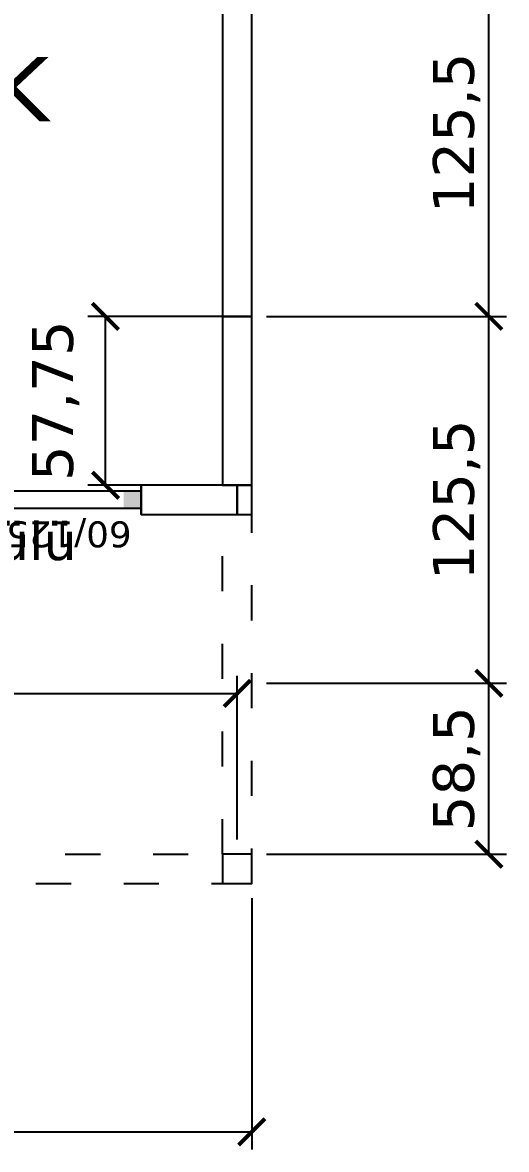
# Model space of a CAD drawing. Header units: centimetres. Extents: x -135 to 4129, y -1176 to 1044.
# Drawn here: x 1747.7 to 1913, y -91 to 294.5 of the extents above; entities that cross this region are included whole.
import ezdxf
from ezdxf.enums import TextEntityAlignment as Align

# ---------------------------------------------------------------- set-up
doc = ezdxf.new("R2010")
doc.units = ezdxf.units.CM
doc.linetypes.add('VERANDA_KESIK', pattern=[30, 12, -18])
for name, color, linetype in [('DIS_DUVAR_100', 30, 'Continuous'), ('KOSE_PROFIL_100', 8, 'Continuous'), ('ODA_ADLARI', 7, 'Continuous'), ('OLCULER', 7, 'Continuous'), ('OZEL_PANEL_OLCU_CM', 3, 'Continuous'), ('PENCERE', 10, 'Continuous'), ('VERANDA_DIKME', 1, 'Continuous'), ('VERANDA_PROFIL_100', 1, 'VERANDA_KESIK')]:
    doc.layers.add(name, color=color, linetype=linetype)
doc.styles.add('PORTMAN', font='DejaVuSans.ttf')
doc.styles.get("Standard").update_dxf_attribs({"font": 'DejaVuSans.ttf'})
doc.dimstyles.new('PORTMAN', dxfattribs={"dimtxt": 14, "dimasz": 9, "dimexe": 6, "dimexo": 5, "dimgap": 4, "dimtad": 1, "dimtxsty": 'PORTMAN', "dimblk": 'ARCHTICK', "dimcen": 2.5, "dimazin": 3, "dimtfac": 0.5, "dimtmove": 2, "dimatfit": 3})

# ---------------------------------------------------------------- blocks, each defined once
blk = doc.blocks.new('kaynak-pencere-60x125')
at = {"layer": 'PENCERE', "color": 1}
for p, q in [((53375.86, 7992.28), (53385.86, 7992.28)), ((53377.86, 7932.28), (53377.86, 7992.28)), ((53383.86, 7932.28), (53383.86, 7992.28)), ((53375.86, 7932.28), (53385.86, 7932.28))]:
    blk.add_line(p, q, dxfattribs=at)
for points in [[(53377.86, 7992.28), (53377.86, 7986.28), (53383.86, 7992.28), (53383.86, 7986.28)], [(53377.86, 7932.28), (53377.86, 7938.28), (53383.86, 7932.28), (53383.86, 7938.28)]]:
    blk.add_solid(points, dxfattribs=at)
at = {"layer": 'PENCERE', "color": 0, "lineweight": 25}
blk.add_text('60/125', height=8.877, rotation=90, dxfattribs=at).set_placement((53373.47, 7935.61))
blk = doc.blocks.new('BOM_P04_PENCERE_600x1250')
at = {"layer": 'PENCERE'}
blk.add_blockref('kaynak-pencere-60x125', (0, 0), dxfattribs=at)
blk = doc.blocks.new('BOM_D11_1255p0_DIS_P60x125')
for points in [[(0, 92.75), (10, 92.75), (10, 125.5), (0, 125.5)], [(0, 0), (10, 0), (10, 32.75), (0, 32.75)]]:
    blk.add_lwpolyline(points, close=True)
at = {"layer": 'PENCERE'}
blk.add_blockref('BOM_P04_PENCERE_600x1250', (-53375.862, -7899.528), dxfattribs=at)
blk = doc.blocks.new('BOM_D17_577p5_DIS_DOLU')
blk.add_lwpolyline([(0, 0), (10, 0), (10, 57.75), (0, 57.75)], close=True)
blk = doc.blocks.new('BOM_D01_1255p0_DIS_DOLU')
blk.add_lwpolyline([(0, 0), (10, 0), (10, 125.5), (0, 125.5)], close=True)
blk = doc.blocks.new('BOM_B02_DIS_KOSE_50x100')
blk.add_lwpolyline([(0, 0), (5, 0), (5, 10), (0, 10)], close=True)
blk = doc.blocks.new('BOM_B04_VERANDA_DIKME_100x100')
blk.add_lwpolyline([(0, 0), (10, 0), (10, 10), (0, 10)], close=True)
blk = doc.blocks.new('BOM_V05_VERANDA_ON_3137p5')
at = {"lineweight": 25}
for p, q in [((10, 10), (303.75, 10)), ((0, 0), (313.75, 0))]:
    blk.add_line(p, q, dxfattribs=at)
blk = doc.blocks.new('BOM_V06_VERANDA_YAN_1262p5')
at = {"lineweight": 25}
for p, q in [((0, 0), (0, 126.25)), ((-10, 10), (-10, 116.25))]:
    blk.add_line(p, q, dxfattribs=at)
blk = doc.blocks.new('_ARCHTICK')
at = {"color": 0, "linetype": 'BYBLOCK', "const_width": 0.15}
blk.add_lwpolyline([(-0.5, -0.5), (0.5, 0.5)], dxfattribs=at)

msp = doc.modelspace()

# ---------------------------------------------------------------- block references
at = {"layer": 'DIS_DUVAR_100'}
for name, p in [('BOM_D01_1255p0_DIS_DOLU', (1816, 194)), ('BOM_D17_577p5_DIS_DOLU', (1816, 136.25))]:
    msp.add_blockref(name, p, dxfattribs=at)
at = {"layer": 'DIS_DUVAR_100', "rotation": 90}
msp.add_blockref('BOM_D11_1255p0_DIS_P60x125', (1821, 126.25), dxfattribs=at)
at = {"layer": 'KOSE_PROFIL_100'}
msp.add_blockref('BOM_B02_DIS_KOSE_50x100', (1821, 126.25), dxfattribs=at)
at = {"layer": 'VERANDA_DIKME'}
msp.add_blockref('BOM_B04_VERANDA_DIKME_100x100', (1816, 0), dxfattribs=at)
at = {"layer": 'VERANDA_PROFIL_100'}
for name, p in [('BOM_V06_VERANDA_YAN_1262p5', (1826, 0)), ('BOM_V05_VERANDA_ON_3137p5', (1512.25, 0))]:
    msp.add_blockref(name, p, dxfattribs=at)

# ---------------------------------------------------------------- texts
at = {"layer": 'ODA_ADLARI', "style": 'PORTMAN'}
for s, height, p in [('MUTFAK', 22, (1694.5, 271.75)), ('2,5 x 0,97 aks modülü', 13, (1666.625, 117.125))]:
    msp.add_text(s, height=height, dxfattribs=at).set_placement(p, align=Align.MIDDLE_CENTER)

# ---------------------------------------------------------------- dimensions: what is measured, and where the dimension line sits
at = {"layer": 'OLCULER'}
for base, p1, p2 in [((1907, 194), (1826, 194), (1826, 319.5)), ((1907, 68.5), (1826, 68.5), (1826, 194)), ((1907, 10), (1826, 10), (1826, 68.5))]:
    msp.add_linear_dim(base=base, p1=p1, p2=p2, angle=90, dimstyle='PORTMAN', override={"dimtxt": 14, "dimasz": 9, "dimexe": 6, "dimexo": 5, "dimdec": 2, "dimzin": 8, "dimdsep": 44}, dxfattribs=at).render()
for base, p1, p2 in [((1507.25, 65), (1507.25, 10), (1821, 10)), ((1063, -85), (1063, 0), (1826, 0))]:
    msp.add_linear_dim(base=base, p1=p1, p2=p2, dimstyle='PORTMAN', override={"dimtxt": 14, "dimasz": 9, "dimexe": 6, "dimexo": 5, "dimdec": 2, "dimzin": 8, "dimdsep": 44}, dxfattribs=at).render()
at = {"layer": 'OZEL_PANEL_OLCU_CM'}
msp.add_linear_dim(base=(1776, 136.25), p1=(1826, 136.25), p2=(1826, 194), angle=90, dimstyle='PORTMAN', override={"dimtxt": 14, "dimasz": 9, "dimexe": 6, "dimexo": 5, "dimdec": 2, "dimzin": 8, "dimdsep": 44}, dxfattribs=at).render()

doc.saveas('drawing.dxf')
